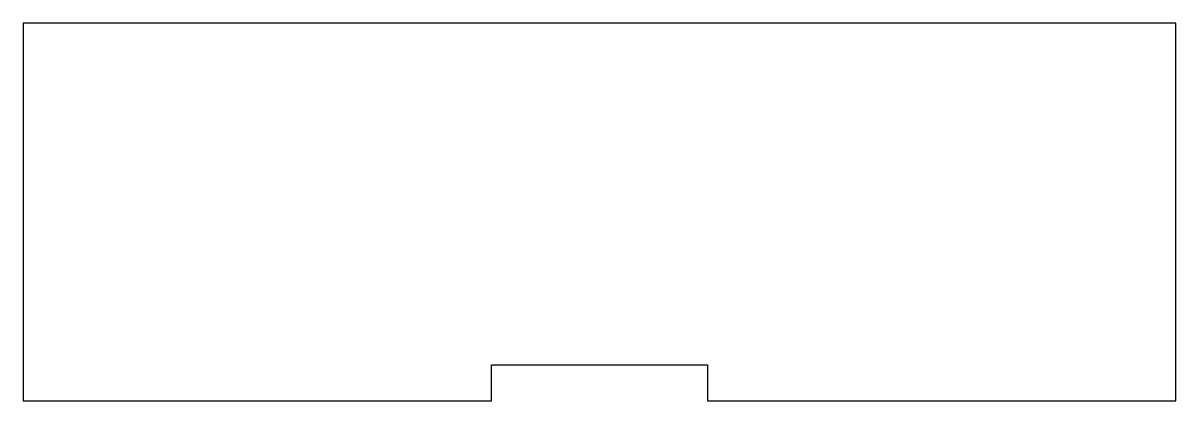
# Model space of a CAD drawing. Header units: millimetres. Extents: x -10 to 86, y -14.5 to 17.
import ezdxf

# ---------------------------------------------------------------- set-up
doc = ezdxf.new("R2010")
doc.units = ezdxf.units.MM

msp = doc.modelspace()

# ---------------------------------------------------------------- linework, layer by layer
for p, q in [((-10, 17), (-10, -14.5)), ((86, 17), (-10, 17)), ((86, -14.5), (86, 17)), ((29, -14.5), (29, -11.5)), ((29, -11.5), (47, -11.5)), ((47, -11.5), (47, -14.5)), ((-10, -14.5), (29, -14.5)), ((47, -14.5), (86, -14.5))]:
    msp.add_line(p, q)

doc.saveas('drawing.dxf')
